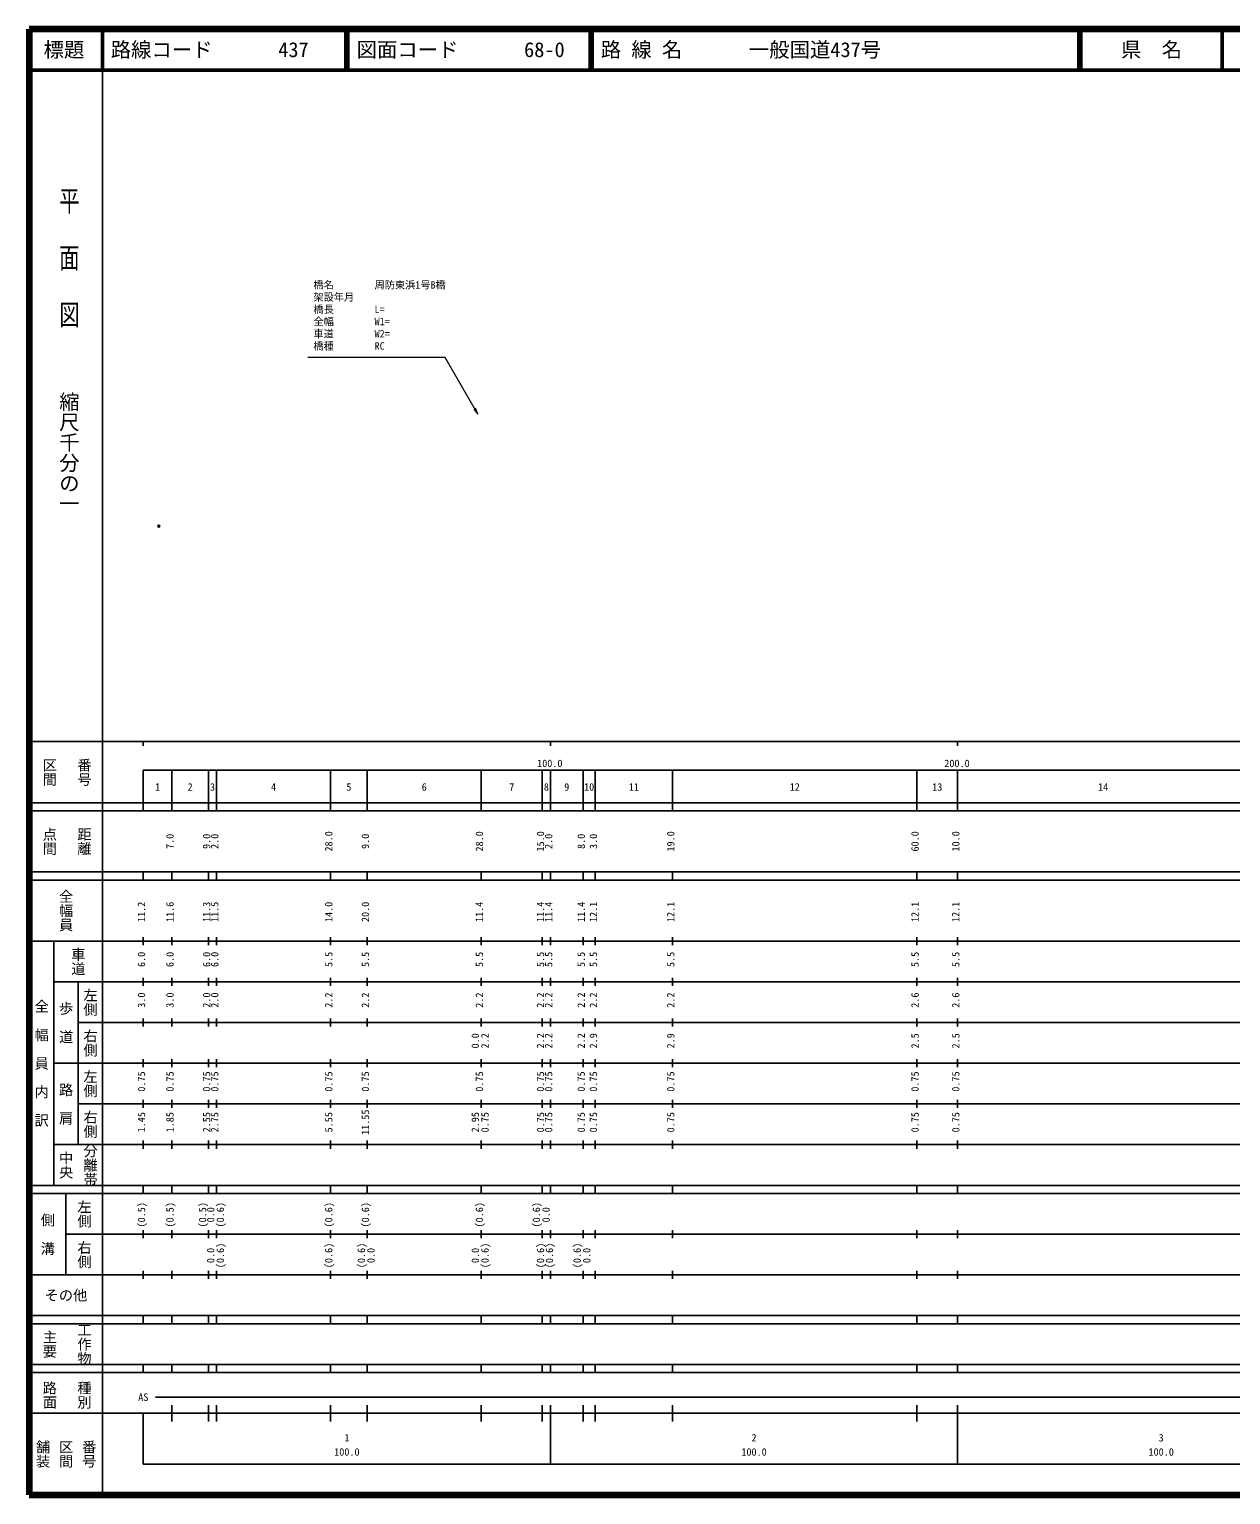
# Model space of a CAD drawing. Units: millimetres on the paper. Extents: x 40 to 680, y 20 to 380.
# Drawn here: x 40 to 335.1, y 20 to 380 of the extents above; entities that cross this region are included whole.
import ezdxf
from ezdxf.enums import TextEntityAlignment as Align

# ---------------------------------------------------------------- set-up
doc = ezdxf.new("R2010")
doc.units = ezdxf.units.MM
doc.header["$PDMODE"] = 32
doc.header["$PDSIZE"] = 0.5
doc.layers.add('M-OTRS', color=6, linetype='Continuous')
doc.layers.add('M-TTL-TXT', color=7, linetype='Continuous')
for name, color, linetype, lineweight in [('M-STR-HTXT', 7, 'Continuous', 13), ('M-TTL', 2, 'Continuous', 140), ('M-TTL-BAND', 7, 'Continuous', 25), ('M-TTL-LINE', 7, 'Continuous', 50)]:
    doc.layers.add(name, color=color, linetype=linetype, lineweight=lineweight)
doc.styles.add('@ＭＳ ゴシック', font='')
doc.styles.add('ＭＳ ゴシック', font='')
doc.styles.get('@ＭＳ ゴシック').set_extended_font_data('@MS Gothic')
doc.styles.get('ＭＳ ゴシック').set_extended_font_data('MS Gothic')

# ---------------------------------------------------------------- blocks, each defined once
blk = doc.blocks.new('open_arrow')
at = {"color": 0, "linetype": 'Continuous', "lineweight": -2}
blk.add_lwpolyline([(7.5, 1.25), (0, 0), (7.5, -1.25)], dxfattribs=at)

msp = doc.modelspace()

# ---------------------------------------------------------------- linework, layer by layer
at = {"layer": 'M-OTRS'}
msp.add_point((71.822, 257.946), dxfattribs=at)
at = {"layer": 'M-STR-HTXT'}
msp.add_lwpolyline([(150.156, 285.476), (142.126, 299.384), (108.432, 299.384)], dxfattribs=at)
at = {"layer": 'M-TTL'}
for p, q in [((40, 380), (40, 20)), ((680, 380), (40, 380)), ((40, 20), (680, 20))]:
    msp.add_line(p, q, dxfattribs=at)
at = {"layer": 'M-TTL-BAND'}
for p, q in [((58, 370), (58, 20)), ((40, 205), (579, 205)), ((68, 205), (68, 204)), ((168, 205), (168, 204)), ((268, 205), (268, 204)), ((68, 198), (579, 198)), ((68, 198), (68, 188)), ((75, 188), (75, 198)), ((84, 188), (84, 198)), ((86, 188), (86, 198)), ((114, 188), (114, 198)), ((123, 188), (123, 198)), ((151, 188), (151, 198)), ((166, 188), (166, 198)), ((168, 188), (168, 198)), ((176, 188), (176, 198)), ((179, 188), (179, 198)), ((198, 188), (198, 198)), ((258, 188), (258, 198)), ((268, 188), (268, 198)), ((40, 190), (579, 190)), ((40, 188), (579, 188)), ((40, 173), (579, 173)), ((68, 171), (68, 173)), ((75, 171), (75, 173)), ((84, 171), (84, 173)), ((86, 171), (86, 173)), ((114, 171), (114, 173)), ((123, 171), (123, 173)), ((151, 171), (151, 173)), ((166, 171), (166, 173)), ((168, 171), (168, 173)), ((176, 171), (176, 173)), ((179, 171), (179, 173)), ((198, 171), (198, 173)), ((258, 171), (258, 173)), ((268, 171), (268, 173)), ((40, 171), (579, 171)), ((40, 156), (579, 156)), ((46, 96), (46, 156)), ((68, 155), (68, 157)), ((75, 155), (75, 157)), ((84, 155), (84, 157)), ((86, 155), (86, 157)), ((114, 155), (114, 157)), ((123, 155), (123, 157)), ((151, 155), (151, 157)), ((166, 155), (166, 157)), ((168, 155), (168, 157)), ((176, 155), (176, 157)), ((179, 155), (179, 157)), ((198, 155), (198, 157)), ((258, 155), (258, 157)), ((268, 155), (268, 157)), ((46, 146), (579, 146)), ((52, 146), (52, 106)), ((68, 145), (68, 147)), ((75, 145), (75, 147)), ((84, 145), (84, 147)), ((86, 145), (86, 147)), ((114, 145), (114, 147)), ((123, 145), (123, 147)), ((151, 145), (151, 147)), ((166, 145), (166, 147)), ((168, 145), (168, 147)), ((176, 145), (176, 147)), ((179, 145), (179, 147)), ((198, 145), (198, 147)), ((258, 145), (258, 147)), ((268, 145), (268, 147)), ((68, 135), (68, 137)), ((75, 135), (75, 137)), ((84, 135), (84, 137)), ((86, 135), (86, 137)), ((114, 135), (114, 137)), ((123, 135), (123, 137)), ((151, 135), (151, 137)), ((166, 135), (166, 137)), ((168, 135), (168, 137)), ((176, 135), (176, 137)), ((179, 135), (179, 137)), ((198, 135), (198, 137)), ((258, 135), (258, 137)), ((268, 135), (268, 137)), ((52, 136), (579, 136)), ((46, 126), (579, 126)), ((68, 125), (68, 127)), ((75, 125), (75, 127)), ((84, 125), (84, 127)), ((86, 125), (86, 127)), ((114, 125), (114, 127)), ((123, 125), (123, 127)), ((151, 125), (151, 127)), ((166, 125), (166, 127)), ((168, 125), (168, 127)), ((176, 125), (176, 127)), ((179, 125), (179, 127)), ((198, 125), (198, 127)), ((258, 125), (258, 127)), ((268, 125), (268, 127)), ((52, 116), (579, 116)), ((68, 115), (68, 117)), ((75, 115), (75, 117)), ((84, 115), (84, 117)), ((86, 115), (86, 117)), ((114, 115), (114, 117)), ((123, 115), (123, 117)), ((151, 115), (151, 117)), ((166, 115), (166, 117)), ((168, 115), (168, 117)), ((176, 115), (176, 117)), ((179, 115), (179, 117)), ((198, 115), (198, 117)), ((258, 115), (258, 117)), ((268, 115), (268, 117)), ((46, 106), (579, 106)), ((68, 105), (68, 107)), ((75, 105), (75, 107)), ((84, 105), (84, 107)), ((86, 105), (86, 107)), ((114, 105), (114, 107)), ((123, 105), (123, 107)), ((151, 105), (151, 107)), ((166, 105), (166, 107)), ((168, 105), (168, 107)), ((176, 105), (176, 107)), ((179, 105), (179, 107)), ((198, 105), (198, 107)), ((258, 105), (258, 107)), ((268, 105), (268, 107)), ((40, 96), (579, 96)), ((40, 94), (579, 94)), ((49, 94), (49, 74)), ((68, 94), (68, 96)), ((75, 94), (75, 96)), ((84, 94), (84, 96)), ((86, 94), (86, 96)), ((114, 94), (114, 96)), ((123, 94), (123, 96)), ((151, 94), (151, 96)), ((166, 94), (166, 96)), ((168, 94), (168, 96)), ((176, 94), (176, 96)), ((179, 94), (179, 96)), ((198, 94), (198, 96)), ((258, 94), (258, 96)), ((268, 94), (268, 96)), ((49, 84), (579, 84)), ((68, 83), (68, 85)), ((75, 83), (75, 85)), ((84, 83), (84, 85)), ((86, 83), (86, 85)), ((114, 83), (114, 85)), ((123, 83), (123, 85)), ((151, 83), (151, 85)), ((166, 83), (166, 85)), ((168, 83), (168, 85)), ((176, 83), (176, 85)), ((179, 83), (179, 85)), ((198, 83), (198, 85)), ((258, 83), (258, 85)), ((268, 83), (268, 85)), ((40, 74), (579, 74)), ((68, 73), (68, 75)), ((75, 73), (75, 75)), ((84, 73), (84, 75)), ((86, 73), (86, 75)), ((114, 73), (114, 75)), ((123, 73), (123, 75)), ((151, 73), (151, 75)), ((166, 73), (166, 75)), ((168, 73), (168, 75)), ((176, 73), (176, 75)), ((179, 73), (179, 75)), ((198, 73), (198, 75)), ((258, 73), (258, 75)), ((268, 73), (268, 75)), ((40, 64), (579, 64)), ((40, 62), (579, 62)), ((68, 62), (68, 64)), ((75, 62), (75, 64)), ((84, 62), (84, 64)), ((86, 62), (86, 64)), ((114, 62), (114, 64)), ((123, 62), (123, 64)), ((151, 62), (151, 64)), ((166, 62), (166, 64)), ((168, 62), (168, 64)), ((176, 62), (176, 64)), ((179, 62), (179, 64)), ((198, 62), (198, 64)), ((258, 62), (258, 64)), ((268, 62), (268, 64)), ((40, 52), (579, 52)), ((68, 50), (68, 52)), ((75, 50), (75, 52)), ((84, 50), (84, 52)), ((86, 50), (86, 52)), ((114, 50), (114, 52)), ((123, 50), (123, 52)), ((151, 50), (151, 52)), ((166, 50), (166, 52)), ((168, 50), (168, 52)), ((176, 50), (176, 52)), ((179, 50), (179, 52)), ((198, 50), (198, 52)), ((258, 50), (258, 52)), ((268, 50), (268, 52)), ((40, 50), (579, 50)), ((71, 44), (565, 44)), ((40, 40), (579, 40)), ((68, 40), (68, 27.5)), ((75, 38), (75, 42)), ((84, 38), (84, 42)), ((86, 38), (86, 42)), ((114, 38), (114, 42)), ((123, 38), (123, 42)), ((151, 38), (151, 42)), ((166, 38), (166, 42)), ((168, 27.5), (168, 42)), ((176, 38), (176, 42)), ((179, 38), (179, 42)), ((198, 38), (198, 42)), ((258, 38), (258, 42)), ((268, 27.5), (268, 42)), ((68, 27.5), (579, 27.5))]:
    msp.add_line(p, q, dxfattribs=at)
at = {"layer": 'M-TTL-LINE'}
for p, q in [((58, 380), (58, 370)), ((117.75, 380), (117.75, 370)), ((118.25, 380), (118.25, 370)), ((177.75, 380), (177.75, 370)), ((178.25, 380), (178.25, 370)), ((297.75, 380), (297.75, 370)), ((298.25, 380), (298.25, 370)), ((333, 380), (333, 370)), ((40, 370), (680, 370))]:
    msp.add_line(p, q, dxfattribs=at)

# ---------------------------------------------------------------- block references
at = {"layer": 'M-STR-HTXT', "xscale": 0.2, "yscale": 0.2, "rotation": 120}
msp.add_blockref('open_arrow', (150.156, 285.476), dxfattribs=at)

# ---------------------------------------------------------------- texts
at = {"layer": 'M-STR-HTXT', "style": 'ＭＳ ゴシック'}
for s, p in [('橋名\u3000\u3000\u3000\u3000周防東浜1号B橋', (109.791, 315.741)), ('架設年月\u3000\u3000', (109.791, 312.741)), ('橋長\u3000\u3000\u3000\u3000L=', (109.791, 309.741)), ('全幅\u3000\u3000\u3000\u3000W1=', (109.791, 306.741)), ('車道\u3000\u3000\u3000\u3000W2=', (109.791, 303.741)), ('橋種\u3000\u3000\u3000\u3000RC', (109.791, 300.741))]:
    msp.add_text(s, height=1.833, dxfattribs=at).set_placement(p, align=Align.BOTTOM_LEFT)
at = {"layer": 'M-TTL-BAND', "style": '@ＭＳ ゴシック', "width": 1.4}
msp.add_text('平  面  図', height=3.666, rotation=270, dxfattribs=at).set_placement((49.777, 306.475), align=Align.MIDDLE_RIGHT)
at = {"layer": 'M-TTL-BAND', "style": '@ＭＳ ゴシック'}
msp.add_text('縮尺千分の一', height=3.666, rotation=270, dxfattribs=at).set_placement((49.777, 261.03), align=Align.MIDDLE_RIGHT)
for s, p in [('区間', (45, 197.5)), ('番号', (53.5, 197.5)), ('点間', (45, 180.5)), ('距離', (53.5, 180.5)), ('全幅員', (49, 163.5)), ('車道', (52, 151)), ('左側', (55, 141)), ('全\u3000幅\u3000員\u3000内\u3000訳', (43, 126)), ('歩\u3000道', (49, 136)), ('右側', (55, 131)), ('左側', (55, 121)), ('路\u3000肩', (49, 116)), ('右側', (55, 111)), ('分離帯', (55, 101)), ('中央', (49, 101)), ('左側', (53.5, 89)), ('側\u3000溝', (44.5, 84)), ('右側', (53.5, 79)), ('工作物', (53.5, 57)), ('主要', (45, 57)), ('路面', (45, 44.5)), ('種別', (53.5, 44.5)), ('舗装', (43.333, 30)), ('区間', (49, 30)), ('番号', (54.667, 30))]:
    msp.add_text(s, height=2.566, rotation=270, dxfattribs=at).set_placement(p, align=Align.MIDDLE_CENTER)
at = {"layer": 'M-TTL-BAND', "style": 'ＭＳ ゴシック'}
for s, p in [('100.0', (167.844, 198.195)), ('200.0', (267.844, 198.195)), ('1', (71.5, 192.405)), ('2', (79.5, 192.405)), ('3', (85, 192.405)), ('4', (100, 192.405)), ('5', (118.5, 192.405)), ('6', (137, 192.405)), ('7', (158.5, 192.405)), ('8', (167, 192.405)), ('9', (172, 192.405)), ('10', (177.5, 192.405)), ('11', (188.5, 192.405)), ('12', (228, 192.405)), ('13', (263, 192.405)), ('14', (303.75, 192.405)), ('AS', (68, 42.5)), ('1', (118, 32.523)), ('2', (218, 32.523)), ('3', (318, 32.523)), ('100.0', (118, 29.033)), ('100.0', (218, 29.033)), ('100.0', (318, 29.033))]:
    msp.add_text(s, height=1.833, dxfattribs=at).set_placement(p, align=Align.BOTTOM_CENTER)
for s, p in [('7.0', (76, 180.5)), ('9.0', (85, 180.5)), ('2.0', (87, 180.5)), ('28.0', (115, 180.5)), ('9.0', (124, 180.5)), ('28.0', (152, 180.5)), ('15.0', (167, 180.5)), ('2.0', (169, 180.5)), ('8.0', (177, 180.5)), ('3.0', (180, 180.5)), ('19.0', (199, 180.5)), ('60.0', (259, 180.5)), ('10.0', (269, 180.5)), ('11.2', (69, 163.174)), ('11.6', (76, 163.174)), ('11.3', (85, 163.174)), ('11.5', (87, 163.174)), ('14.0', (115, 163.174)), ('20.0', (124, 163.174)), ('11.4', (152, 163.174)), ('11.4', (167, 163.174)), ('11.4', (169, 163.174)), ('11.4', (177, 163.174)), ('12.1', (180, 163.174)), ('12.1', (199, 163.174)), ('12.1', (259, 163.174)), ('12.1', (269, 163.174)), ('6.0', (69, 151.5)), ('6.0', (76, 151.5)), ('6.0', (85, 151.5)), ('6.0', (87, 151.5)), ('5.5', (115, 151.5)), ('5.5', (124, 151.5)), ('5.5', (152, 151.5)), ('5.5', (167, 151.5)), ('5.5', (169, 151.5)), ('5.5', (177, 151.5)), ('5.5', (180, 151.5)), ('5.5', (199, 151.5)), ('5.5', (259, 151.5)), ('5.5', (269, 151.5)), ('3.0', (69, 141.5)), ('3.0', (76, 141.5)), ('2.0', (85, 141.5)), ('2.0', (87, 141.5)), ('2.2', (115, 141.5)), ('2.2', (124, 141.5)), ('2.2', (152, 141.5)), ('2.2', (167, 141.5)), ('2.2', (169, 141.5)), ('2.2', (177, 141.5)), ('2.2', (180, 141.5)), ('2.2', (199, 141.5)), ('2.6', (259, 141.5)), ('2.6', (269, 141.5)), ('0.0', (151, 131.5)), ('2.2', (153.37, 131.5)), ('2.2', (167, 131.5)), ('2.2', (169, 131.5)), ('2.2', (177, 131.5)), ('2.9', (180, 131.5)), ('2.9', (199, 131.5)), ('2.5', (259, 131.5)), ('2.5', (269, 131.5)), ('0.75', (69, 121.5)), ('0.75', (76, 121.5)), ('0.75', (85, 121.5)), ('0.75', (87, 121.5)), ('0.75', (115, 121.5)), ('0.75', (124, 121.5)), ('0.75', (152, 121.5)), ('0.75', (167, 121.5)), ('0.75', (169, 121.5)), ('0.75', (177, 121.5)), ('0.75', (180, 121.5)), ('0.75', (199, 121.5)), ('0.75', (259, 121.5)), ('0.75', (269, 121.5)), ('1.45', (69, 111.5)), ('1.85', (76, 111.5)), ('2.55', (85, 111.5)), ('2.75', (87, 111.5)), ('5.55', (115, 111.5)), ('11.55', (124, 111.5)), ('2.95', (151, 111.5)), ('0.75', (153.37, 111.5)), ('0.75', (167, 111.5)), ('0.75', (169, 111.5)), ('0.75', (177, 111.5)), ('0.75', (180, 111.5)), ('0.75', (199, 111.5)), ('0.75', (259, 111.5)), ('0.75', (269, 111.5)), ('(0.5)', (69, 88.764)), ('(0.5)', (76, 88.764)), ('(0.5)', (84, 88.764)), ('0.0', (86, 88.764)), ('(0.6)', (88.37, 88.764)), ('(0.6)', (115, 88.764)), ('(0.6)', (124, 88.764)), ('(0.6)', (152, 88.764)), ('(0.6)', (166, 88.764)), ('0.0', (168.37, 88.764)), ('0.0', (86, 78.764)), ('(0.6)', (88.37, 78.764)), ('(0.6)', (115, 78.764)), ('(0.6)', (123, 78.764)), ('0.0', (125.37, 78.764)), ('0.0', (151, 78.764)), ('(0.6)', (153.37, 78.764)), ('(0.6)', (167, 78.764)), ('(0.6)', (169.2, 78.764)), ('(0.6)', (176, 78.764)), ('0.0', (178.37, 78.764))]:
    msp.add_text(s, height=1.833, rotation=90, dxfattribs=at).set_placement(p, align=Align.BOTTOM_CENTER)
msp.add_text('その他', height=2.566, dxfattribs=at).set_placement((49, 69), align=Align.MIDDLE_CENTER)
at = {"layer": 'M-TTL-TXT', "style": 'ＭＳ ゴシック'}
for s, p in [('標題', (48.5, 375)), ('県\u3000名', (315.625, 375))]:
    msp.add_text(s, height=3.666, dxfattribs=at).set_placement(p, align=Align.MIDDLE_CENTER)
for s, p in [('路線コード', (60, 375)), ('437', (101.142, 375)), ('図面コード', (120.38, 375)), ('68-0', (161.521, 375)), ('路 線 名', (180.38, 375)), ('一般国道437号', (216.734, 375))]:
    msp.add_text(s, height=3.666, dxfattribs=at).set_placement(p, align=Align.MIDDLE_LEFT)

doc.saveas('drawing.dxf')
